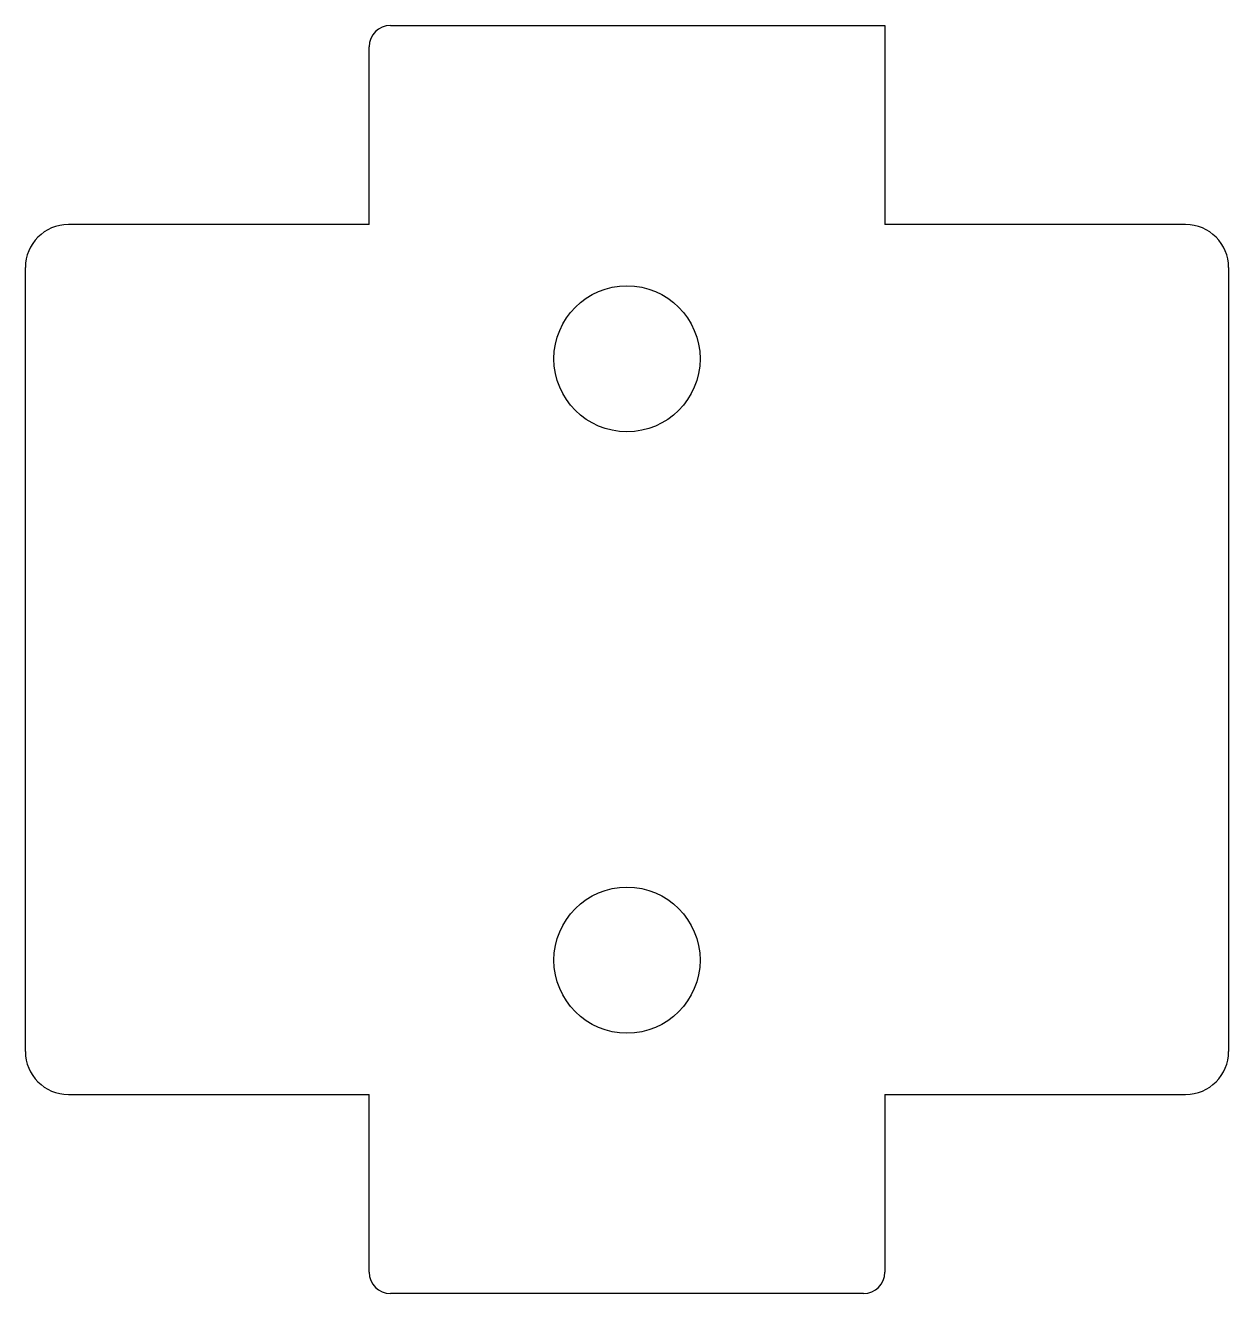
# Model space of a CAD drawing. Header units: millimetres. Extents: x -14 to 14, y 13 to 42.5.
import ezdxf

# ---------------------------------------------------------------- set-up
doc = ezdxf.new("R2010")
doc.units = ezdxf.units.MM
doc.layers.get('0').update_dxf_attribs({"linetype": 'CONTINUOUS'})

msp = doc.modelspace()

# ---------------------------------------------------------------- linework, layer by layer
for p, q in [((-5.5, 42.525), (6, 42.525)), ((6, 42.525), (6, 37.888)), ((-6, 37.888), (-6, 42.025)), ((-6, 37.888), (-13, 37.888)), ((13, 37.888), (6, 37.888)), ((-14, 18.638), (-14, 36.888)), ((14, 36.888), (14, 18.638)), ((-13, 17.638), (-6, 17.638)), ((-6, 13.5), (-6, 17.638)), ((6, 17.638), (13, 17.638)), ((6, 17.638), (6, 13.5)), ((5.5, 13), (-5.5, 13))]:
    msp.add_line(p, q)
for centre in [(0, 34.763), (0, 20.763)]:
    msp.add_circle(centre, 1.7)
for centre, radius, start, end in [((-5.5, 42.025), 0.5, 90, 180), ((-13, 36.888), 1, 90, 180), ((13, 36.888), 1, 0, 90), ((-13, 18.638), 1, 180, 270), ((13, 18.638), 1, -90, 0), ((-5.5, 13.5), 0.5, 180, 270), ((5.5, 13.5), 0.5, -90, 0)]:
    msp.add_arc(centre, radius, start, end)

doc.saveas('drawing.dxf')
